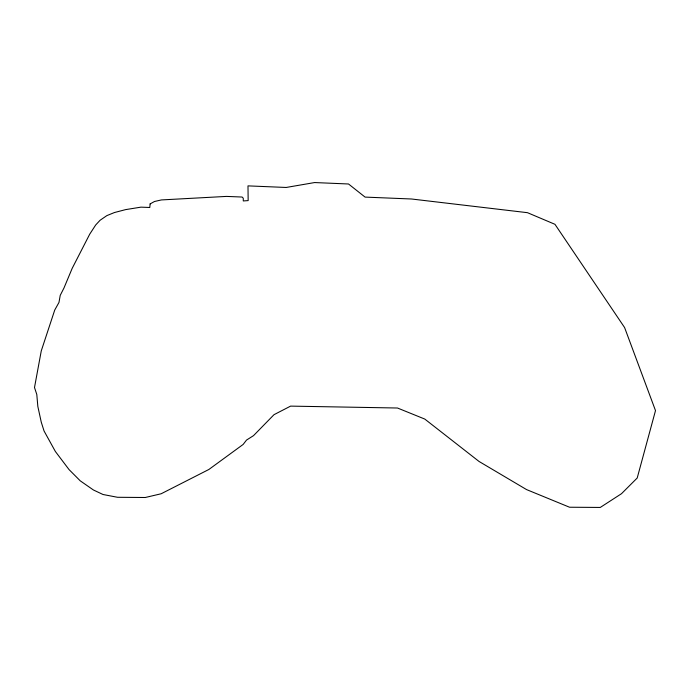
<?xml version="1.0" encoding="UTF-8"?>
<svg xmlns="http://www.w3.org/2000/svg" width="690" height="690" viewBox="0 0 690 690"><rect width="100%" height="100%" fill="white"/><g stroke="black" fill="none" stroke-linecap="round" stroke-linejoin="round"><path stroke-width="1.03" d="M150.135 203.904L149.79 207.492L140.967 207.147L125.64 209.613L114.419 212.546L106.855 215.616L100.093 220.257L95.686 224.992L89.709 234.186L72.191 268.341L63.954 288.041L60.228 295.355L58.978 302.427L54.734 310.052L41.271 350.874L34.5 387.513L36.794 394.464L37.838 406.453L41.262 422.159L44.056 430.991L55.364 451.476L69.035 469.571L80.221 480.818L93.409 489.978L103.017 494.497L117.524 497.283L145.262 497.499L161.158 493.764L208.872 469.476L243.156 444.429L246.52 440.073L253.515 435.649L274.016 414.673L290.611 406.117L397.492 408.014L424.773 419.063L479.041 461.455L526.539 489.581L569.543 507.228L600.266 507.443L621.483 493.712L637.206 478.015L655.5 410.602L624.597 327.552L554.958 224.31L527.479 212.684L411.507 198.996L365.079 197.099L348.519 183.989L314.614 182.557L286.169 187.464L247.986 185.877L248.159 200.609L243.285 200.945L243.268 198.211L242.112 197.038L226.475 196.409L161.408 199.928L154.491 201.497L150.135 203.904"/></g></svg>
